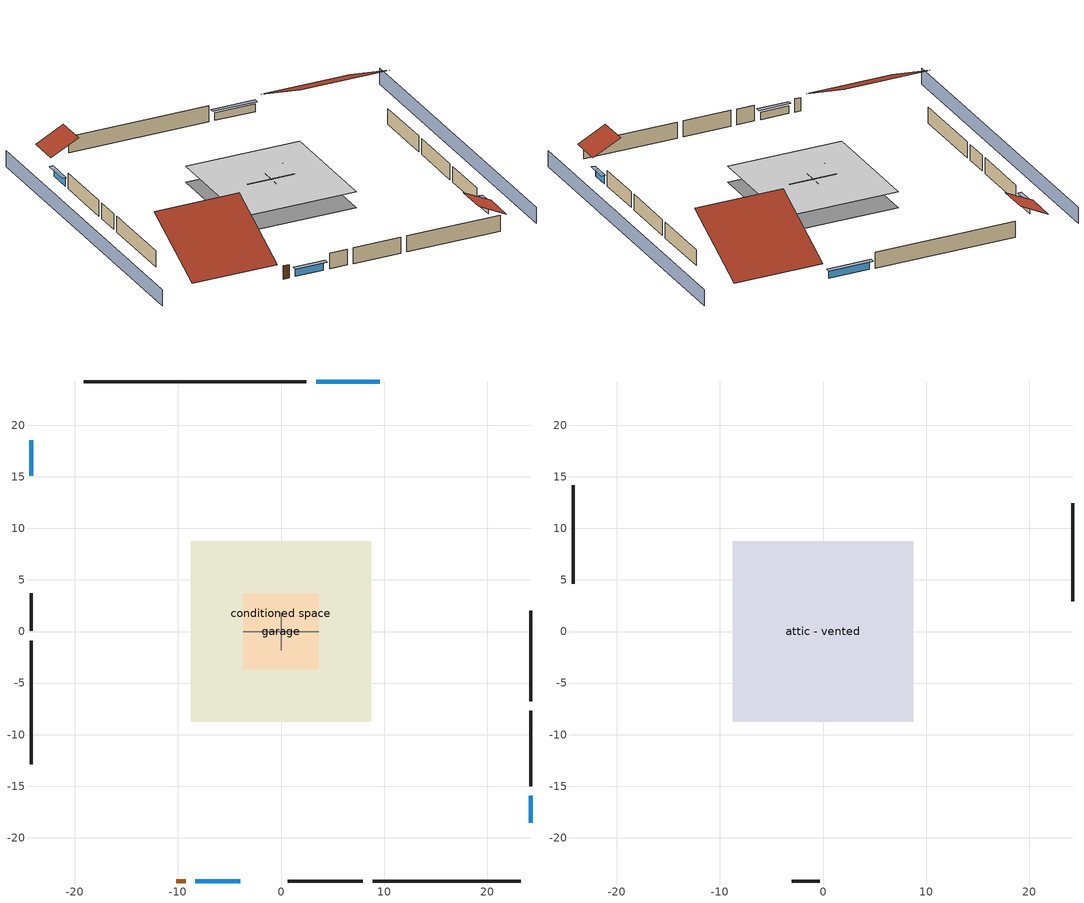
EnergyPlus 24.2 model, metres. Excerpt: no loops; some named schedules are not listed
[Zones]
conditioned space
 floor foundation (Slab2 construction): -8.77,-8.77 -8.77,8.77 8.77,8.77 8.77,-8.77 z0
 wall outside (AdiabaticWallConstruction 1): -10.16,-24.2 -9.24,-24.2 z0:2.03
 wall outside (AdiabaticWallConstruction): 9.6,24.2 3.4,24.2 / -8.31,-24.2 -3.96,-24.2 / -24.2,18.53 -24.2,15.09 z0:1.16; 24.2,-18.53 24.2,-15.94 z0:1.13
 wall outside (Wall3 construction): 2.47,24.2 -19.12,24.2 z0:2.44
 wall outside (Wall4 construction): 24.2,-6.77 24.2,2 z0:2.44
 wall outside (Wall7 construction): 8.88,-24.2 23.27,-24.2 z0:2.44
 wall outside (Wall8 construction): -24.2,-0.88 -24.2,-12.87 z0:2.44
 wall to garage (Wall5 construction): -3.66,0 3.66,0 z0:2.44
 wall to garage (Wall6 construction): 0,-1.83 0,1.83 z0:2.44
 window (WindowConstruction): 9.6,24.2 3.4,24.2 z0:1.16
 window (WindowConstruction 1): 24.2,-18.53 24.2,-15.94 z0:1.13
 window (WindowConstruction 2): -8.31,-24.2 -3.97,-24.2 z0:1.16
 window (WindowConstruction 3): -24.2,18.53 -24.2,15.09 z0:1.16
 door (Door): -10.16,-24.2 -9.24,-24.2 z0:2.03
garage
 floor foundation (Slab1 construction): -3.66,-3.66 -3.66,3.66 3.66,3.66 3.66,-3.66 z0
 wall outside (Wall1 construction): 24.2,-15.01 24.2,-7.7 z0:2.44
 wall outside (Wall12 construction): -24.2,3.71 -24.2,0.05 z0:2.44
 wall outside (Wall2 construction): 0.64,-24.2 7.95,-24.2 z0:2.44
attic - vented
 floor to garage (Floor1 construction): -3.66,-3.66 -3.66,3.66 3.66,3.66 3.66,-3.66 z2.44
 floor to conditioned space (Floor2 construction Reversed): -8.77,-8.77 -8.77,8.77 8.77,8.77 8.77,-8.77 z2.44
 wall outside (Wall10 construction): -24.2,14.16 -24.2,4.64 z0:2.44
 wall outside (Wall11 construction): -3.04,-24.2 -0.29,-24.2 z0:2.44
 wall outside (Wall9 construction): 24.2,2.93 24.2,12.45 z0:2.44
 roof outside (Roof1 construction): 10.53,24.2,2.44 10.53,11.97,8.55 24.2,11.97,8.55 24.2,24.2,2.44
 roof outside (Roof2 construction): 24.2,-19.46,2.44 19.96,-19.46,4.56 19.96,-24.2,4.56 24.2,-24.2,2.44
 roof outside (Roof3 construction): -24.2,19.46,2.44 -19.96,19.46,4.56 -19.96,24.2,4.56 -24.2,24.2,2.44
 roof outside (Roof4 construction): -11.08,-24.2,2.44 -11.08,-12.47,8.3 -24.2,-12.47,8.3 -24.2,-24.2,2.44
shading: -28.77,24.2 -28.77,-24.2 / 28.77,-24.2 28.77,24.2 z0:2.44; 3.09,24.2 9.9,24.2 9.9,24.81 3.09,24.81 z1.46; 24.2,-15.64 24.2,-18.83 24.81,-18.83 24.81,-15.64 z1.43; -3.66,-24.2 -8.62,-24.2 -8.62,-24.81 -3.66,-24.81 z1.46; -24.2,14.78 -24.2,18.83 -24.81,18.83 -24.81,14.78 z1.46
[Building]
Building 1: Terrain=Suburbs
[Site:Location]
Portland Intl Arpt_OR: Latitude {deg}=45.59; Longitude {deg}=-122.6; Time Zone {hr}=-8; Elevation {m}=33; Keep Site Location Information=Yes
[Site:GroundTemperature:Shallow]
10.2558, 8.96328, 8.85977, 9.47314, 11.9355, 14.3863, 16.5111, 17.8571, 17.9714, 16.8767, 14.8061, 12.4304
[Site:WaterMainsTemperature]
Calculation Method=Schedule; Temperature Schedule=mains temperature schedule
[Material] Roughness=Rough; Thermal Absorptance=0.9
Name | Thickness {m} | Conductivity {W/m-K} | Density {kg/m3} | Specific Heat {J/kg-K} | Solar Absorptance | Visible Absorptance
asphalt or fiberglass shingles | 0.00635 | 0.162714 | 1121.4 | 1465.45 | 0.85 | 0.85
ceiling loosefill ins | 0.338667 | 0.0480833 | 16.02 | 1046.75 | 0.7 | 0.7
ceiling stud and cavity | 0.1397 | 1.39189 | 65.682 | 1177.47 | 0.7 | 0.7
ceiling stud and cavity 1 | 0.1397 | 0.0920385 | 65.682 | 1177.47 | 0.7 | 0.7
concrete 4.0 in. | 0.1016 | 1.803125 | 2242.8 | 837.4 | 0.7 | 0.7
door material | 0.04445 | 0.0612267 | 512.64 | 1214.23 | 0.7 | 0.7
floor covering | 0.0127 | 0.0450781 | 54.468 | 1339.84 | 0.9 | 0.9
furniture material conditioned space 1; furniture material garage 1 | 0.1524 | 0.115458 | 640.8 | 1214.23 | 0.6 | 0.6
gypsum board | 0.0127 | 0.160291 | 801 | 837.4 | 0.6 | 0.6
osb sheathing 0.5 in. | 0.0127 | 0.115458 | 512.64 | 1214.23 | 0.6 | 0.6
osb sheathing 0.5 in. 1; osb sheathing 0.5 in. 2; osb sheathing 0.5 in. 3 | 0.0127 | 0.115458 | 512.64 | 1214.23 | 0.7 | 0.7
roof rigid ins | 0.00281632 | 0.029427 | 32.04 | 1214.23 | 0.7 | 0.7
wall rigid ins | 0.512978 | 0.029427 | 32.04 | 1214.23 | 0.7 | 0.7
wall stud and cavity | 0.1397 | 0.727959 | 139.0536 | 1170.24 | 0.6 | 0.6
wall stud and cavity 1 | 0.1397 | 0.550994 | 139.0536 | 1170.24 | 0.7 | 0.7
wall stud and cavity 2 | 0.1397 | 0.335416 | 139.0536 | 1170.24 | 0.7 | 0.7
wall stud and cavity 3 | 0.0889 | 0.380278 | 52.3479 | 1209.89 | 0.7 | 0.7
wall stud and cavity 4 | 0.0889 | 0.391764 | 83.0341 | 1211.67 | 0.7 | 0.7
wood siding | 0.0254 | 0.102417 | 544.68 | 1172.36 | 0.85 | 0.85
wood siding 1; wood siding 2 | 0.0254 | 0.102417 | 544.68 | 1172.36 | 0.7 | 0.7
[WindowMaterial:SimpleGlazingSystem]
WindowMaterial: U-Factor {W/m2-K}=2.15764; Solar Heat Gain Coefficient=0.44
[Construction]
AdiabaticWallConstruction: wood siding 1, wall rigid ins, wall stud and cavity 3, gypsum board
AdiabaticWallConstruction 1: wood siding 2, wall rigid ins, wall stud and cavity 3, gypsum board
Door: door material
Floor1 construction: ceiling stud and cavity
Floor2 construction Reversed: gypsum board, ceiling stud and cavity 1, ceiling loosefill ins
furniture construction conditioned space 1: furniture material conditioned space 1
furniture construction garage 1: furniture material garage 1
PartitionWallConstruction: gypsum board, wall stud and cavity 4, gypsum board
Roof1 construction; Roof2 construction; Roof3 construction; Roof4 construction: asphalt or fiberglass shingles, roof rigid ins, osb sheathing 0.5 in.
Slab1 construction: concrete 4.0 in.
Slab2 construction: concrete 4.0 in., floor covering
Wall1 construction; Wall2 construction: wood siding, osb sheathing 0.5 in. 1, wall stud and cavity
Wall10 construction; Wall11 construction; Wall12 construction; Wall9 construction: wood siding, osb sheathing 0.5 in. 3, wall stud and cavity
Wall3 construction; Wall4 construction: wood siding, osb sheathing 0.5 in. 1, wall stud and cavity 1, gypsum board
Wall5 construction: osb sheathing 0.5 in. 2, wall stud and cavity 2, gypsum board
Wall6 construction: osb sheathing 0.5 in. 3, wall stud and cavity 2, gypsum board
Wall7 construction; Wall8 construction: wood siding, osb sheathing 0.5 in. 3, wall stud and cavity 1, gypsum board
WindowConstruction; WindowConstruction 1; WindowConstruction 2; WindowConstruction 3: WindowMaterial
[Zone] Multiplier=1; Part of Total Floor Area=Yes
Name | Volume {m3}
attic - vented | 511.285
conditioned space | 749.83
garage | 130.484
[Space]
Name | Zone | Volume {m3}
attic - vented 1 | attic - vented | 511.285
conditioned space 1 | conditioned space | 749.83
garage 1 | garage | 130.484
[ZoneInfiltration:EffectiveLeakageArea] Schedule=Always On Discrete
Name | Zone or Space | Effective Air Leakage Area {cm2} | Stack Coefficient | Wind Coefficient
infil attic - vented 1 | attic - vented 1 | 12032.8 | 0.000295444 | 4.04713e-05
infil garage 1 | garage 1 | 679.592 | 0.000129147 | 4.38083e-05
[ZoneMixing]
whole house fan mix: Zone or Space=attic - vented; Schedule=Always On Continuous; Design Flow Rate Calculation Method=Flow/Zone; Design Flow Rate {m3/s}=0; Source Zone or Space=conditioned space
[SurfaceProperty:ExposedFoundationPerimeter] Exposed Perimeter Calculation Method=TotalExposedPerimeter
Name | Total Exposed Perimeter {m}
Slab2 | 65.34912
Slab1 | 18.288
[SurfaceProperty:IncidentSolarMultiplier] Incident Solar Multiplier=1; Incident Solar Multiplier Schedule=trans schedule winter=0.85 summer=0.7
Window1; Window2; Window3; Window4
[InternalMass]
Name | Construction | Zone or ZoneList | Space or SpaceList | Surface Area {m2}
furniture mass conditioned space 1 | furniture construction conditioned space 1 | conditioned space | conditioned space 1 | 123.004
partition wall mass | PartitionWallConstruction | conditioned space | conditioned space 1 | 307.509
furniture mass garage 1 | furniture construction garage 1 | garage | garage 1 | 5.35122
[Lights] Design Level Calculation Method=LightingLevel; Return Air Fraction=0; Fraction Radiant=0.6; Fraction Visible=0.2; Fraction Replaceable=1
Name | Zone or ZoneList or Space or SpaceList | Schedule | Lighting Level {W}
interior lighting | conditioned space 1 | lighting_interior | 570.675
garage lighting | garage 1 | lighting_garage | 13.3951
[People]
occupants: Zone or ZoneList or Space or SpaceList=conditioned space 1; Number of People Schedule=occupants; Number of People Calculation Method=People; Number of People=2; Fraction Radiant=0.314171; Sensible Heat Fraction=0.56303; Activity Level Schedule=occupants activity schedule; Carbon Dioxide Generation Rate {m3/s-W}=0; Enable ASHRAE 55 Comfort Warnings=No; Mean Radiant Temperature Calculation Type=EnclosureAveraged
[ElectricEquipment] Design Level Calculation Method=EquipmentLevel
Name | Zone or ZoneList or Space or SpaceList | Schedule | Design Level {W} | Fraction Latent | Fraction Radiant | Fraction Lost
ceiling fan | conditioned space 1 | ceiling_fan | 17.2448 | 0 | 0.558 | 0
clothes dryer | conditioned space 1 | clothes_dryer | 6464.26 | 0.015 | 0.081 | 0.85
clothes washer | conditioned space 1 | clothes_washer | 803.451 | 0.03 | 0.162 | 0.7
cooking range | conditioned space 1 | cooking_range | 2089.31 | 0.08 | 0.432 | 0.2
dishwasher | conditioned space 1 | dishwasher | 588.541 | 0.3 | 0.18 | 0.4
fridge | conditioned space 1 | fridge schedule | 49.4292 | 0 | 0.6 | 0
mech vent bath fan 0 | conditioned space 1 | mech vent bath fan 0 schedule | 30 | 0 | 0 | 1
mech vent house fan | conditioned space 1 | mech vent house fan schedule | 0 | 0 | 0 | 1
mech vent house fan cfis | conditioned space 1 | mech vent house fan cfis schedule | 0 | 0 | 0 | 0
mech vent range fan 0 | conditioned space 1 | mech vent range fan 0 schedule | 30 | 0 | 0 | 1
misc plug loads | conditioned space 1 | plug_loads_other | 416.226 | 0.021 | 0.558 | 0.049
misc tv | conditioned space 1 | plug_loads_tv | 467.554 | 0 | 0.6 | 0
whole house fan | conditioned space 1 | Always On Discrete | 0 | 0 | 0 | 1
freezer | garage 1 | freezer schedule | 194.914 | 0 | 0.6 | 0
[OtherEquipment] Zone or ZoneList or Space or SpaceList=conditioned space 1; Design Level Calculation Method=EquipmentLevel
Name | Fuel Type | Schedule | Design Level {W} | Fraction Latent | Fraction Radiant | Fraction Lost
clothes dryer 1 | Electricity | clothes_dryer | 0 | 0.015 | 0.081 | 0.85
cooking range 1 | Electricity | cooking_range | 0 | 0.08 | 0.432 | 0.2
general water use latent | None | general water use schedule | 44.1266 | 1 | 0 | 0
general water use sensible | None | general water use schedule | -43.4886 | 0 | 0.6 | 0
mech vent house fan latent load; water heater lat | None | Always On Discrete | 0 | 1 | 0 | 0
mech vent house fan sensible load; water heater sens | None | Always On Discrete | 0 | 0 | 0 | 0
water heater energy adjustment1 | Electricity | Always On Discrete | 0.01 | 0 | 0 | 1
[ZoneInfiltration:DesignFlowRate] Zone or ZoneList or Space or SpaceList=conditioned space 1; Schedule=Always On Discrete; Design Flow Rate Calculation Method=Flow/Zone; Design Flow Rate {m3/s}=0
infil flow; natural vent flow; whole house fan flow
[AvailabilityManager:Scheduled]
room ac airloop Availability Manager: Schedule=Always On Discrete
[WaterUse:Equipment]
dishwasher: Peak Flow Rate {m3/s}=7.75162e-06; Flow Rate Fraction Schedule=hot_water_dishwasher
[Foundation:Kiva] Wall Height Above Grade {m}=0.1016; Wall Depth Below Slab {m}=0.2032
Name | Initial Indoor Air Temperature {C}
Foundation Kiva 1 | 13.4258
Foundation Kiva 2 | 20
[Foundation:Kiva:Settings]
Soil Conductivity {W/m-K}=1.9041; Soil Density {kg/m3}=1842.3; Soil Specific Heat {J/kg-K}=418.7; Ground Solar Absorptivity=0.9; Ground Thermal Absorptivity=0.9; Ground Surface Roughness {m}=0.03; Far-Field Width {m}=40; Deep-Ground Boundary Condition=ZeroFlux; Deep-Ground Depth {m}=40; Minimum Cell Dimension {m}=0.2; Maximum Cell Growth Coefficient=3; Simulation Timestep=Timestep
[Exterior:Lights]
exterior lighting: Schedule=exterior lighting schedule; Design Level {W}=15.2753
[EnergyManagementSystem:GlobalVariable]
infil_program_Qfan
infil_program_Qinf
natural_vent_program_Qnv
natural_vent_program_Qwhf
room_ac_airloop_Fan_RTF
[EnergyManagementSystem:Sensor]
Name | Output:Variable or Output:Meter Index Key | Output:Variable or Output:Meter
airflow_gain | infil flow | Infiltration Sensible Heat Gain Energy
airflow_gain_1 | natural vent flow | Infiltration Sensible Heat Gain Energy
airflow_gain_2 | whole house fan flow | Infiltration Sensible Heat Gain Energy
airflow_loss | infil flow | Infiltration Sensible Heat Loss Energy
airflow_loss_1 | natural vent flow | Infiltration Sensible Heat Loss Energy
airflow_loss_2 | whole house fan flow | Infiltration Sensible Heat Loss Energy
clg_load_cond |  | Cooling:EnergyTransfer:Zone:CONDITIONED SPACE
clg_sp_s; clg_sp_s_1 | cooling setpoint | Schedule Value
clothes_dryer_exhaust_0_sch_s | clothes_dryer | Schedule Value
cool_season | cooling season schedule | Schedule Value
htg_load_cond |  | Heating:EnergyTransfer:Zone:CONDITIONED SPACE
htg_sp_s; htg_sp_s_1 | heating setpoint | Schedule Value
ig_ee_conv | ceiling fan | Electric Equipment Convective Heating Energy
ig_ee_conv_1 | clothes dryer | Electric Equipment Convective Heating Energy
ig_ee_conv_3 | cooking range | Electric Equipment Convective Heating Energy
ig_ee_conv_4 | dishwasher | Electric Equipment Convective Heating Energy
ig_ee_conv_5 | fridge | Electric Equipment Convective Heating Energy
ig_ee_conv_6 | misc plug loads | Electric Equipment Convective Heating Energy
ig_ee_conv_7 | misc tv | Electric Equipment Convective Heating Energy
ig_ee_conv_8 | whole house fan | Electric Equipment Convective Heating Energy
ig_ee_rad | ceiling fan | Electric Equipment Radiant Heating Energy
ig_ee_rad_1 | clothes dryer | Electric Equipment Radiant Heating Energy
ig_ee_rad_3 | cooking range | Electric Equipment Radiant Heating Energy
ig_ee_rad_4 | dishwasher | Electric Equipment Radiant Heating Energy
ig_ee_rad_5 | fridge | Electric Equipment Radiant Heating Energy
ig_ee_rad_6 | misc plug loads | Electric Equipment Radiant Heating Energy
ig_ee_rad_7 | misc tv | Electric Equipment Radiant Heating Energy
ig_ee_rad_8 | whole house fan | Electric Equipment Radiant Heating Energy
ig_lgt_conv | interior lighting | Lights Convective Heating Energy
ig_lgt_rad | interior lighting | Lights Radiant Heating Energy
ig_lgt_vis | interior lighting | Lights Visible Radiation Heating Energy
ig_oe_conv | clothes dryer 1 | Other Equipment Convective Heating Energy
ig_oe_conv_1 | cooking range 1 | Other Equipment Convective Heating Energy
ig_oe_conv_2 | general water use latent | Other Equipment Convective Heating Energy
ig_oe_conv_3 | general water use sensible | Other Equipment Convective Heating Energy
ig_oe_conv_4 | water heater energy adjustment1 | Other Equipment Convective Heating Energy
ig_oe_conv_5 | water heater lat | Other Equipment Convective Heating Energy
ig_oe_conv_6 | water heater sens | Other Equipment Convective Heating Energy
ig_oe_rad | clothes dryer 1 | Other Equipment Radiant Heating Energy
ig_oe_rad_1 | cooking range 1 | Other Equipment Radiant Heating Energy
ig_oe_rad_2 | general water use latent | Other Equipment Radiant Heating Energy
ig_oe_rad_3 | general water use sensible | Other Equipment Radiant Heating Energy
ig_oe_rad_4 | water heater energy adjustment1 | Other Equipment Radiant Heating Energy
ig_oe_rad_5 | water heater lat | Other Equipment Radiant Heating Energy
ig_oe_rad_6 | water heater sens | Other Equipment Radiant Heating Energy
ig_ppl_conv | occupants | People Convective Heating Energy
ig_ppl_rad | occupants | People Radiant Heating Energy
im_conv | furniture mass conditioned space 1 | Surface Inside Face Convection Heat Gain Energy
im_conv_1 | partition wall mass | Surface Inside Face Convection Heat Gain Energy
im_ig | furniture mass conditioned space 1 | Surface Inside Face Internal Gains Radiation Heat Gain Energy
im_ig_1 | partition wall mass | Surface Inside Face Internal Gains Radiation Heat Gain Energy
im_lgt | furniture mass conditioned space 1 | Surface Inside Face Lights Radiation Heat Gain Energy
im_lgt_1 | partition wall mass | Surface Inside Face Lights Radiation Heat Gain Energy
im_sol | furniture mass conditioned space 1 | Surface Inside Face Solar Radiation Heat Gain Energy
im_sol_1 | partition wall mass | Surface Inside Face Solar Radiation Heat Gain Energy
im_surf | furniture mass conditioned space 1 | Surface Inside Face Net Surface Thermal Radiation Heat Gain Energy
im_surf_1 | partition wall mass | Surface Inside Face Net Surface Thermal Radiation Heat Gain Energy
mech_vent_bath_fan_0_sch_s | mech vent bath fan 0 schedule | Schedule Value
mech_vent_range_fan_0_sch_s | mech vent range fan 0 schedule | Schedule Value
mv_conv | mech vent bath fan 0 | Electric Equipment Convective Heating Energy
mv_conv_1 | mech vent house fan | Electric Equipment Convective Heating Energy
mv_conv_2 | mech vent house fan cfis | Electric Equipment Convective Heating Energy
mv_conv_3 | mech vent range fan 0 | Electric Equipment Convective Heating Energy
mv_conv_4 | mech vent house fan latent load | Other Equipment Convective Heating Energy
mv_conv_5 | mech vent house fan sensible load | Other Equipment Convective Heating Energy
mv_rad | mech vent bath fan 0 | Electric Equipment Radiant Heating Energy
mv_rad_1 | mech vent house fan | Electric Equipment Radiant Heating Energy
mv_rad_2 | mech vent house fan cfis | Electric Equipment Radiant Heating Energy
mv_rad_3 | mech vent range fan 0 | Electric Equipment Radiant Heating Energy
mv_rad_4 | mech vent house fan latent load | Other Equipment Radiant Heating Energy
mv_rad_5 | mech vent house fan sensible load | Other Equipment Radiant Heating Energy
natural_vent_s | natural vent schedule | Schedule Value
out_pb_s |  | Site Outdoor Air Barometric Pressure
out_wt_s |  | Site Outdoor Air Humidity Ratio
site_vw_s |  | Site Wind Speed
ss_back_out | Window1 | Surface Window Shortwave from Zone Back Out Window Heat Transfer Rate
ss_back_out_1 | Window2 | Surface Window Shortwave from Zone Back Out Window Heat Transfer Rate
ss_back_out_2 | Window3 | Surface Window Shortwave from Zone Back Out Window Heat Transfer Rate
ss_back_out_3 | Window4 | Surface Window Shortwave from Zone Back Out Window Heat Transfer Rate
ss_conv | Door1 | Surface Inside Face Convection Heat Gain Energy
ss_conv_1 | Window1 | Surface Inside Face Convection Heat Gain Energy
ss_conv_2 | Window2 | Surface Inside Face Convection Heat Gain Energy
ss_conv_3 | Window3 | Surface Inside Face Convection Heat Gain Energy
ss_conv_4 | Window4 | Surface Inside Face Convection Heat Gain Energy
ss_ig | Door1 | Surface Inside Face Internal Gains Radiation Heat Gain Energy
ss_ig_1 | Window1 | Surface Inside Face Internal Gains Radiation Heat Gain Energy
ss_ig_2 | Window2 | Surface Inside Face Internal Gains Radiation Heat Gain Energy
ss_ig_3 | Window3 | Surface Inside Face Internal Gains Radiation Heat Gain Energy
ss_ig_4 | Window4 | Surface Inside Face Internal Gains Radiation Heat Gain Energy
ss_lgt | Door1 | Surface Inside Face Lights Radiation Heat Gain Energy
ss_sol | Door1 | Surface Inside Face Solar Radiation Heat Gain Energy
ss_surf | Door1 | Surface Inside Face Net Surface Thermal Radiation Heat Gain Energy
ss_surf_1 | Window1 | Surface Inside Face Net Surface Thermal Radiation Heat Gain Energy
ss_surf_2 | Window2 | Surface Inside Face Net Surface Thermal Radiation Heat Gain Energy
ss_surf_3 | Window3 | Surface Inside Face Net Surface Thermal Radiation Heat Gain Energy
ss_surf_4 | Window4 | Surface Inside Face Net Surface Thermal Radiation Heat Gain Energy
ss_trans_in | Window1 | Surface Window Transmitted Solar Radiation Rate
ss_trans_in_1 | Window2 | Surface Window Transmitted Solar Radiation Rate
ss_trans_in_2 | Window3 | Surface Window Transmitted Solar Radiation Rate
ss_trans_in_3 | Window4 | Surface Window Transmitted Solar Radiation Rate
ss_trans_out | Window1 | Surface Inside Face Initial Transmitted Diffuse Transmitted Out Window Solar Radiation Rate
ss_trans_out_1 | Window2 | Surface Inside Face Initial Transmitted Diffuse Transmitted Out Window Solar Radiation Rate
ss_trans_out_2 | Window3 | Surface Inside Face Initial Transmitted Diffuse Transmitted Out Window Solar Radiation Rate
ss_trans_out_3 | Window4 | Surface Inside Face Initial Transmitted Diffuse Transmitted Out Window Solar Radiation Rate
s_conv | Floor2 | Surface Inside Face Convection Heat Gain Energy
s_conv_1 | Slab2 | Surface Inside Face Convection Heat Gain Energy
s_conv_2 | Wall3 | Surface Inside Face Convection Heat Gain Energy
s_conv_3 | Wall4 | Surface Inside Face Convection Heat Gain Energy
s_conv_4 | Wall5 | Surface Inside Face Convection Heat Gain Energy
s_conv_5 | Wall6 | Surface Inside Face Convection Heat Gain Energy
s_conv_6 | Wall7 | Surface Inside Face Convection Heat Gain Energy
s_conv_7 | Wall8 | Surface Inside Face Convection Heat Gain Energy
s_ig | Floor2 | Surface Inside Face Internal Gains Radiation Heat Gain Energy
s_ig_1 | Slab2 | Surface Inside Face Internal Gains Radiation Heat Gain Energy
s_ig_2 | Wall3 | Surface Inside Face Internal Gains Radiation Heat Gain Energy
s_ig_3 | Wall4 | Surface Inside Face Internal Gains Radiation Heat Gain Energy
s_ig_4 | Wall5 | Surface Inside Face Internal Gains Radiation Heat Gain Energy
s_ig_5 | Wall6 | Surface Inside Face Internal Gains Radiation Heat Gain Energy
s_ig_6 | Wall7 | Surface Inside Face Internal Gains Radiation Heat Gain Energy
s_ig_7 | Wall8 | Surface Inside Face Internal Gains Radiation Heat Gain Energy
s_lgt | Floor2 | Surface Inside Face Lights Radiation Heat Gain Energy
s_lgt_1 | Slab2 | Surface Inside Face Lights Radiation Heat Gain Energy
s_lgt_2 | Wall3 | Surface Inside Face Lights Radiation Heat Gain Energy
s_lgt_3 | Wall4 | Surface Inside Face Lights Radiation Heat Gain Energy
s_lgt_4 | Wall5 | Surface Inside Face Lights Radiation Heat Gain Energy
s_lgt_5 | Wall6 | Surface Inside Face Lights Radiation Heat Gain Energy
s_lgt_6 | Wall7 | Surface Inside Face Lights Radiation Heat Gain Energy
s_lgt_7 | Wall8 | Surface Inside Face Lights Radiation Heat Gain Energy
s_sol | Floor2 | Surface Inside Face Solar Radiation Heat Gain Energy
s_sol_1 | Slab2 | Surface Inside Face Solar Radiation Heat Gain Energy
s_sol_2 | Wall3 | Surface Inside Face Solar Radiation Heat Gain Energy
s_sol_3 | Wall4 | Surface Inside Face Solar Radiation Heat Gain Energy
s_sol_4 | Wall5 | Surface Inside Face Solar Radiation Heat Gain Energy
s_sol_5 | Wall6 | Surface Inside Face Solar Radiation Heat Gain Energy
s_sol_6 | Wall7 | Surface Inside Face Solar Radiation Heat Gain Energy
s_sol_7 | Wall8 | Surface Inside Face Solar Radiation Heat Gain Energy
s_surf | Floor2 | Surface Inside Face Net Surface Thermal Radiation Heat Gain Energy
s_surf_1 | Slab2 | Surface Inside Face Net Surface Thermal Radiation Heat Gain Energy
s_surf_2 | Wall3 | Surface Inside Face Net Surface Thermal Radiation Heat Gain Energy
s_surf_3 | Wall4 | Surface Inside Face Net Surface Thermal Radiation Heat Gain Energy
s_surf_4 | Wall5 | Surface Inside Face Net Surface Thermal Radiation Heat Gain Energy
s_surf_5 | Wall6 | Surface Inside Face Net Surface Thermal Radiation Heat Gain Energy
s_surf_6 | Wall7 | Surface Inside Face Net Surface Thermal Radiation Heat Gain Energy
s_surf_7 | Wall8 | Surface Inside Face Net Surface Thermal Radiation Heat Gain Energy
water_heater_T_set | water heater setpoint | Schedule Value
[EnergyManagementSystem:Actuator]
Name | Actuated Component Unique | Actuated Component Type | Actuated Component Control Type
fridge_schedule_act | fridge schedule | Schedule:Constant | Schedule Value
infil_flow_act | infil flow | Zone Infiltration | Air Exchange Flow Rate
mech_vent_house_fan_cfis_act | mech vent house fan cfis | ElectricEquipment | Electricity Rate
mech_vent_house_fan_latent_load_act | mech vent house fan latent load | OtherEquipment | Power Level
mech_vent_house_fan_sensible_load_act | mech vent house fan sensible load | OtherEquipment | Power Level
natural_vent_flow_act | natural vent flow | Zone Infiltration | Air Exchange Flow Rate
water_heater_HPWHSchedOverride | water heater setpoint | Schedule:Constant | Schedule Value
water_heater_hpwh_ec_adj_act | water heater energy adjustment1 | OtherEquipment | Power Level
water_heater_lat_act | water heater lat | OtherEquipment | Power Level
water_heater_LESchedOverride | water heater BottomElementSetpoint | Schedule:Constant | Schedule Value
water_heater_sens_act | water heater sens | OtherEquipment | Power Level
water_heater_UESchedOverride | water heater TopElementSetpoint | Schedule:Constant | Schedule Value
